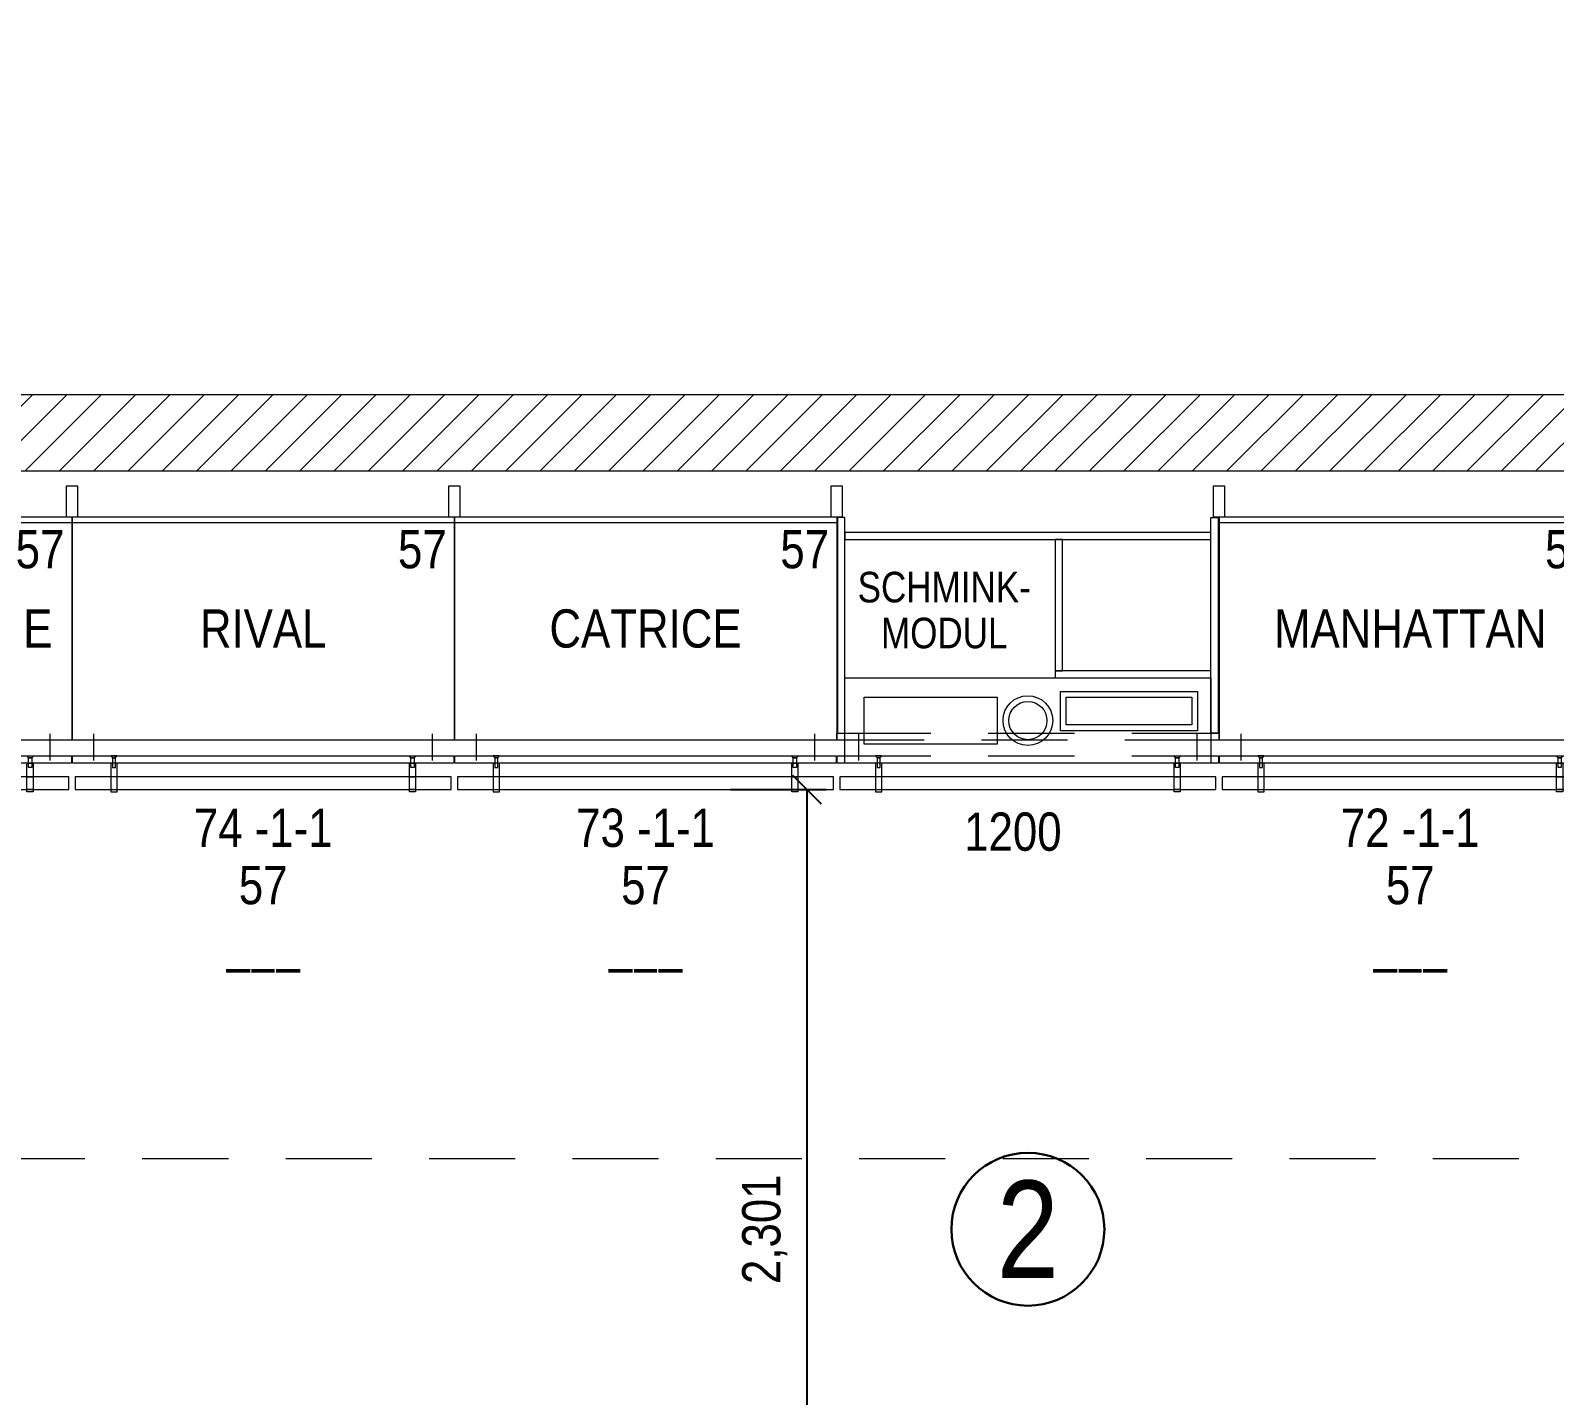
# Model space of a CAD drawing. Header units: millimetres. Extents: x 2027740 to 2136289, y -1533552 to -1491502.
# Drawn here: x 2074495 to 2078481, y -1499972 to -1496400 of the extents above; entities that cross this region are included whole.
import ezdxf
from ezdxf.enums import TextEntityAlignment as Align

# ---------------------------------------------------------------- set-up
doc = ezdxf.new("R2010")
doc.units = ezdxf.units.MM
doc.header["$MEASUREMENT"] = 0
for name, pattern in [('AUSGEZOGEN', [0]), ('DGN Style 2', [375.045563, 225.027338, -150.018225]), ('DGN Style 4', [5874.535883, 2935.433295, -1467.716648, 3.669292, -1467.716648])]:
    doc.linetypes.add(name, pattern=pattern)
for name, color, linetype, lineweight in [('01_Grundriss', 7, 'Continuous', 0), ('10_Einrichtung', 7, 'Continuous', 0), ('10_Einrichtung (Construction)', 7, 'Continuous', 0), ('11_Schraffur', 9, 'Continuous', 0), ('12_Deko', 7, 'Continuous', 0), ('20_Sortimentierung', 7, 'Continuous', 0), ('21_Modulnummer', 7, 'Continuous', 0), ('26_Deckenfries', 251, 'DGN Style 2', 13)]:
    doc.layers.add(name, color=color, linetype=linetype, lineweight=lineweight)
doc.layers.add('15_Flächen', color=6, linetype='Continuous', lineweight=0, plot=False)
doc.styles.add('Rossmann', font='ARIALN.TTF', dxfattribs={"height": 100})
doc.styles.add('Style-Arial Narrow', font='ARIALN.TTF')
doc.dimstyles.new('Rossmann', dxfattribs={"dimtxt": 100, "dimasz": 75, "dimexe": 50, "dimexo": 0.0625, "dimgap": 50, "dimtad": 1, "dimdec": 3, "dimlfac": 0.001, "dimzin": 3, "dimtxsty": 'Rossmann', "dimcen": 0, "dimadec": 3, "dimazin": 0, "dimtfac": 1, "dimtdec": 0, "dimtofl": 0, "dimtmove": 0, "dimatfit": 1, "dimfxl": 200, "dimfxlon": 1, "dimfrac": 2, "dimtolj": 1, "dimtzin": 3, "dimarcsym": 0})

# ---------------------------------------------------------------- blocks, each defined once
blk = doc.blocks.new('_Oblique')
at = {"color": 0, "linetype": 'ByBlock', "lineweight": -2}
blk.add_line((0.5, 0.5), (-0.5, -0.5), dxfattribs=at)
blk = doc.blocks.new('*D50')
at = {"layer": '10_Einrichtung', "color": 0, "linetype": 'ByBlock', "lineweight": -2, "transparency": 16777216}
for p, q in [((2076325.3, -1498386), (2076575.3, -1498386)), ((2076325.3, -1500687), (2076575.3, -1500687))]:
    blk.add_line(p, q, dxfattribs=at)
at = {"layer": '10_Einrichtung', "color": 0, "lineweight": -2, "transparency": 16777216}
blk.add_line((2076525.3, -1498386), (2076525.3, -1500687), dxfattribs=at)
at = {"layer": 'Defpoints', "color": 0, "lineweight": 0, "transparency": 16777216}
for p in [(2073535.6, -1498386), (2075398.2, -1500687), (2076525.3, -1500687)]:
    blk.add_point(p, dxfattribs=at)
at = {"layer": '10_Einrichtung', "color": 0, "lineweight": -2, "transparency": 16777216, "xscale": 75, "yscale": 75, "zscale": 75}
for p, rotation in [((2076525.3, -1498386), 90), ((2076525.3, -1500687), 270)]:
    blk.add_blockref('_Oblique', p, dxfattribs=dict(at, rotation=rotation))
at = {"layer": '10_Einrichtung', "color": 0, "transparency": 16777216, "insert": (2076415.2, -1499536.5), "char_height": 100, "attachment_point": 5, "rotation": 90, "style": 'Style-Arial Narrow'}
blk.add_mtext('\\A1;2,301', dxfattribs=at)
blk = doc.blocks.new('Schminkplatz T57')
at = {"layer": '10_Einrichtung', "color": 7, "linetype": 'Continuous', "lineweight": 0}
for p, q in [((-523.548, -317.8), (-523.548, -248.015)), ((361.452, -317.8), (361.452, -248.015))]:
    blk.add_line(p, q, dxfattribs=at)
at = {"layer": '10_Einrichtung', "color": 7, "linetype": 'Continuous', "lineweight": 0, "flags": 128}
for points in [[(-566.048, 400), (-596.048, 400), (-596.048, 320), (-566.048, 320)], [(433.952, 400), (403.952, 400), (403.952, 320), (433.952, 320)], [(3.952, -137), (362.452, -137), (362.452, -240), (3.952, -240)]]:
    blk.add_lwpolyline(points, close=True, dxfattribs=at)
at = {"layer": '10_Einrichtung', "color": 7, "lineweight": 0, "flags": 128}
for points in [[(-559.548, 318), (-578.548, 318), (-578.548, -246), (-559.548, -246)], [(397.452, 318), (416.452, 318), (416.452, -246), (397.452, -246)], [(-559.548, 260), (397.452, 260), (397.452, 279), (-559.548, 279)], [(9.452, 260), (-9.548, 260), (-9.548, -83), (9.452, -83)], [(-9.548, -102), (397.452, -102), (397.452, -83), (-9.548, -83)]]:
    blk.add_lwpolyline(points, close=True, dxfattribs=at)
at = {"layer": '10_Einrichtung', "color": 7, "linetype": 'Continuous', "lineweight": 13, "flags": 128}
for points in [[(-559.548, -102), (397.452, -102), (397.452, -325), (-559.548, -325)], [(-509.548, -152), (-161.048, -152), (-161.048, -275), (-509.548, -275)], [(18.952, -152), (347.452, -152), (347.452, -225), (18.952, -225)]]:
    blk.add_lwpolyline(points, close=True, dxfattribs=at)
for points in [[(-559.548, -265), (-580.548, -265), (-580.548, -246), (-559.548, -246)], [(-559.548, -325), (-579.798, -325), (-579.798, -306), (-559.548, -306)], [(397.452, -306), (417.702, -306), (417.702, -325), (397.452, -325)]]:
    blk.add_lwpolyline(points, dxfattribs=at)
at = {"layer": '10_Einrichtung', "color": 7, "linetype": 'DGN Style 2', "lineweight": 0, "flags": 128}
for points in [[(-559.548, -246), (397.452, -246)], [(397.452, -265), (-559.548, -265)], [(-559.548, -306), (397.452, -306)]]:
    blk.add_lwpolyline(points, dxfattribs=at)
at = {"layer": '10_Einrichtung', "color": 7, "linetype": 'Continuous', "lineweight": 0, "flags": 128}
blk.add_lwpolyline([(397.452, -246), (418.452, -246), (418.452, -265), (397.452, -265)], dxfattribs=at)
at = {"layer": '10_Einrichtung', "lineweight": 0, "ltscale": 0.01, "flags": 128}
for points in [[(-479.548, -306), (-475.548, -311), (-467.548, -311), (-463.548, -306)], [(-475.548, -311), (-475.548, -336), (-467.548, -336), (-467.548, -311)], [(317.452, -306), (313.452, -311), (305.452, -311), (301.452, -306)], [(313.452, -311), (313.452, -336), (305.452, -336), (305.452, -311)], [(-479.798, -325), (-479.798, -400), (-463.298, -400), (-463.298, -325)], [(317.702, -325), (317.702, -400), (301.202, -400), (301.202, -325)], [(-573.048, -394), (410.952, -394), (410.952, -360.3), (-573.048, -360.3)], [(-479.798, -360.3), (-479.798, -394), (-463.298, -394), (-463.298, -360.3)], [(317.702, -360.3), (317.702, -394), (301.202, -394), (301.202, -360.3)]]:
    blk.add_lwpolyline(points, close=True, dxfattribs=at)
at = {"layer": '10_Einrichtung', "color": 7, "linetype": 'Continuous', "lineweight": 0}
blk.add_circle((-81.048, -213.5), 65, dxfattribs=at)
at = {"layer": '10_Einrichtung', "color": 7, "linetype": 'Continuous', "lineweight": 13}
blk.add_circle((-81.048, -213.5), 50, dxfattribs=at)
at = {"layer": '10_Einrichtung', "color": 7, "linetype": 'DGN Style 4', "lineweight": 13, "insert": (-299.804, 75.167), "char_height": 80, "attachment_point": 5, "line_spacing_factor": 0.9, "style": 'Rossmann'}
blk.add_mtext('SCHMINK-\\PMODUL', dxfattribs=at)
blk = doc.blocks.new('T57SM')
at = {"layer": '10_Einrichtung', "color": 7, "lineweight": 0}
blk.add_blockref('Schminkplatz T57', (-419, -360), dxfattribs=at)
at = {"layer": '10_Einrichtung', "color": 7, "linetype": 'Continuous', "lineweight": 0, "style": 'Rossmann'}
blk.add_attdef('T57SM_0', text='', height=100, dxfattribs=at).set_placement((-539.2, -864), align=Align.MIDDLE_CENTER)
blk = doc.blocks.new('Theke_57_5')
at = {"layer": '10_Einrichtung', "color": 7, "linetype": 'Continuous', "lineweight": 0}
for p, q in [((-500, 305), (500, 305)), ((-442.5, -317.8), (-442.5, -248.02)), ((442.5, -317.8), (442.5, -248.02))]:
    blk.add_line(p, q, dxfattribs=at)
at = {"layer": '10_Einrichtung', "color": 7, "linetype": 'Continuous', "lineweight": 0, "flags": 128}
for points in [[(-485, 400), (-515, 400), (-515, 320), (-485, 320)], [(515, 400), (485, 400), (485, 320), (515, 320)], [(-500, 320), (500, 320), (500, -265), (-500, -265)]]:
    blk.add_lwpolyline(points, close=True, dxfattribs=at)
at = {"layer": '10_Einrichtung', "color": 7, "linetype": 'Continuous', "lineweight": 13, "flags": 128}
blk.add_lwpolyline([(498.75, -325), (-498.75, -325), (-498.75, -306), (498.75, -306)], close=True, dxfattribs=at)
at = {"layer": '10_Einrichtung', "lineweight": 0, "ltscale": 0.01, "flags": 128}
for points in [[(-398.5, -306), (-394.5, -311), (-386.5, -311), (-382.5, -306)], [(-394.5, -311), (-394.5, -336), (-386.5, -336), (-386.5, -311)], [(398.5, -306), (394.5, -311), (386.5, -311), (382.5, -306)], [(394.5, -311), (394.5, -336), (386.5, -336), (386.5, -311)], [(-398.75, -325), (-398.75, -400), (-382.25, -400), (-382.25, -325)], [(398.75, -325), (398.75, -400), (382.25, -400), (382.25, -325)], [(-492, -394), (492, -394), (492, -360.3), (-492, -360.3)], [(-398.75, -360.3), (-398.75, -394), (-382.25, -394), (-382.25, -360.3)], [(398.75, -360.3), (398.75, -394), (382.25, -394), (382.25, -360.3)]]:
    blk.add_lwpolyline(points, close=True, dxfattribs=at)
at = {"layer": '10_Einrichtung (Construction)', "color": 5, "linetype": 'Continuous', "lineweight": 0}
blk.add_line((-500, 320), (500, 320), dxfattribs=at)
at = {"layer": '10_Einrichtung (Construction)', "color": 3, "linetype": 'Continuous', "lineweight": 0}
for p, q in [((-500, 320), (-500, -265)), ((500, 320), (500, -265))]:
    blk.add_line(p, q, dxfattribs=at)
blk = doc.blocks.new('T57m_4')
at = {"layer": '10_Einrichtung', "color": 7, "linetype": 'Continuous', "lineweight": 0}
blk.add_blockref('Theke_57_5', (-500, -360), dxfattribs=at)
at = {"layer": '10_Einrichtung', "color": 7, "linetype": 'Continuous', "lineweight": 0, "style": 'Style-Arial Narrow'}
blk.add_text('57', height=100, dxfattribs=at).set_placement((-20, -75), align=Align.TOP_RIGHT)
at = {"layer": '20_Sortimentierung', "color": 7, "linetype": 'Continuous', "lineweight": 0, "style": 'Style-Arial Narrow'}
blk.add_attdef('T57m_4_0', text='', height=100, dxfattribs=at).set_placement((-500, -332.5), align=Align.MIDDLE_CENTER)
at = {"layer": '21_Modulnummer', "color": 7, "linetype": 'Continuous', "lineweight": 0, "insert": (-500, -804), "char_height": 100, "attachment_point": 2, "line_spacing_factor": 0.6, "style": 'Style-Arial Narrow'}
blk.add_mtext('72 -1-1', dxfattribs=at)
at = {"layer": '21_Modulnummer', "color": 251, "linetype": 'Continuous', "lineweight": 0, "style": 'Style-Arial Narrow'}
blk.add_attdef('T57m_4_0', text='', height=100, dxfattribs=at).set_placement((-500, -954), align=Align.TOP_CENTER)
at = {"layer": '21_Modulnummer', "color": 5, "linetype": 'Continuous', "lineweight": 0, "style": 'Style-Arial Narrow'}
blk.add_attdef('T57m_4_0', text='', height=100, dxfattribs=at).set_placement((-500, -1104), align=Align.TOP_CENTER)
blk = doc.blocks.new('Theke_57_6')
at = {"layer": '10_Einrichtung', "color": 7, "linetype": 'Continuous', "lineweight": 0}
for p, q in [((-500, 305), (500, 305)), ((-442.5, -317.8), (-442.5, -248.02)), ((442.5, -317.8), (442.5, -248.02))]:
    blk.add_line(p, q, dxfattribs=at)
at = {"layer": '10_Einrichtung', "color": 7, "linetype": 'Continuous', "lineweight": 0, "flags": 128}
for points in [[(-485, 400), (-515, 400), (-515, 320), (-485, 320)], [(515, 400), (485, 400), (485, 320), (515, 320)], [(-500, 320), (500, 320), (500, -265), (-500, -265)]]:
    blk.add_lwpolyline(points, close=True, dxfattribs=at)
at = {"layer": '10_Einrichtung', "color": 7, "linetype": 'Continuous', "lineweight": 13, "flags": 128}
blk.add_lwpolyline([(498.75, -325), (-498.75, -325), (-498.75, -306), (498.75, -306)], close=True, dxfattribs=at)
at = {"layer": '10_Einrichtung', "lineweight": 0, "ltscale": 0.01, "flags": 128}
for points in [[(-398.5, -306), (-394.5, -311), (-386.5, -311), (-382.5, -306)], [(-394.5, -311), (-394.5, -336), (-386.5, -336), (-386.5, -311)], [(398.5, -306), (394.5, -311), (386.5, -311), (382.5, -306)], [(394.5, -311), (394.5, -336), (386.5, -336), (386.5, -311)], [(-398.75, -325), (-398.75, -400), (-382.25, -400), (-382.25, -325)], [(398.75, -325), (398.75, -400), (382.25, -400), (382.25, -325)], [(-492, -394), (492, -394), (492, -360.3), (-492, -360.3)], [(-398.75, -360.3), (-398.75, -394), (-382.25, -394), (-382.25, -360.3)], [(398.75, -360.3), (398.75, -394), (382.25, -394), (382.25, -360.3)]]:
    blk.add_lwpolyline(points, close=True, dxfattribs=at)
at = {"layer": '10_Einrichtung (Construction)', "color": 5, "linetype": 'Continuous', "lineweight": 0}
blk.add_line((-500, 320), (500, 320), dxfattribs=at)
at = {"layer": '10_Einrichtung (Construction)', "color": 3, "linetype": 'Continuous', "lineweight": 0}
for p, q in [((-500, 320), (-500, -265)), ((500, 320), (500, -265))]:
    blk.add_line(p, q, dxfattribs=at)
blk = doc.blocks.new('T57m_5')
at = {"layer": '10_Einrichtung', "color": 7, "linetype": 'Continuous', "lineweight": 0}
blk.add_blockref('Theke_57_6', (-500, -360), dxfattribs=at)
at = {"layer": '10_Einrichtung', "color": 7, "linetype": 'Continuous', "lineweight": 0, "style": 'Style-Arial Narrow'}
blk.add_text('57', height=100, dxfattribs=at).set_placement((-20, -75), align=Align.TOP_RIGHT)
at = {"layer": '20_Sortimentierung', "color": 7, "linetype": 'Continuous', "lineweight": 0, "style": 'Style-Arial Narrow'}
blk.add_attdef('T57m_5_0', text='', height=100, dxfattribs=at).set_placement((-500, -332.5), align=Align.MIDDLE_CENTER)
at = {"layer": '21_Modulnummer', "color": 7, "linetype": 'Continuous', "lineweight": 0, "insert": (-500, -804), "char_height": 100, "attachment_point": 2, "line_spacing_factor": 0.6, "style": 'Style-Arial Narrow'}
blk.add_mtext('73 -1-1', dxfattribs=at)
at = {"layer": '21_Modulnummer', "color": 251, "linetype": 'Continuous', "lineweight": 0, "style": 'Style-Arial Narrow'}
blk.add_attdef('T57m_5_0', text='', height=100, dxfattribs=at).set_placement((-500, -954), align=Align.TOP_CENTER)
at = {"layer": '21_Modulnummer', "color": 5, "linetype": 'Continuous', "lineweight": 0, "style": 'Style-Arial Narrow'}
blk.add_attdef('T57m_5_0', text='', height=100, dxfattribs=at).set_placement((-500, -1104), align=Align.TOP_CENTER)
blk = doc.blocks.new('Theke_57_7')
at = {"layer": '10_Einrichtung', "color": 7, "linetype": 'Continuous', "lineweight": 0}
for p, q in [((-500, 305), (500, 305)), ((-442.5, -317.8), (-442.5, -248.02)), ((442.5, -317.8), (442.5, -248.02))]:
    blk.add_line(p, q, dxfattribs=at)
at = {"layer": '10_Einrichtung', "color": 7, "linetype": 'Continuous', "lineweight": 0, "flags": 128}
for points in [[(-485, 400), (-515, 400), (-515, 320), (-485, 320)], [(515, 400), (485, 400), (485, 320), (515, 320)], [(-500, 320), (500, 320), (500, -265), (-500, -265)]]:
    blk.add_lwpolyline(points, close=True, dxfattribs=at)
at = {"layer": '10_Einrichtung', "color": 7, "linetype": 'Continuous', "lineweight": 13, "flags": 128}
blk.add_lwpolyline([(498.75, -325), (-498.75, -325), (-498.75, -306), (498.75, -306)], close=True, dxfattribs=at)
at = {"layer": '10_Einrichtung', "lineweight": 0, "ltscale": 0.01, "flags": 128}
for points in [[(-398.5, -306), (-394.5, -311), (-386.5, -311), (-382.5, -306)], [(-394.5, -311), (-394.5, -336), (-386.5, -336), (-386.5, -311)], [(398.5, -306), (394.5, -311), (386.5, -311), (382.5, -306)], [(394.5, -311), (394.5, -336), (386.5, -336), (386.5, -311)], [(-398.75, -325), (-398.75, -400), (-382.25, -400), (-382.25, -325)], [(398.75, -325), (398.75, -400), (382.25, -400), (382.25, -325)], [(-492, -394), (492, -394), (492, -360.3), (-492, -360.3)], [(-398.75, -360.3), (-398.75, -394), (-382.25, -394), (-382.25, -360.3)], [(398.75, -360.3), (398.75, -394), (382.25, -394), (382.25, -360.3)]]:
    blk.add_lwpolyline(points, close=True, dxfattribs=at)
at = {"layer": '10_Einrichtung (Construction)', "color": 5, "linetype": 'Continuous', "lineweight": 0}
blk.add_line((-500, 320), (500, 320), dxfattribs=at)
at = {"layer": '10_Einrichtung (Construction)', "color": 3, "linetype": 'Continuous', "lineweight": 0}
for p, q in [((-500, 320), (-500, -265)), ((500, 320), (500, -265))]:
    blk.add_line(p, q, dxfattribs=at)
blk = doc.blocks.new('T57m_6')
at = {"layer": '10_Einrichtung', "color": 7, "linetype": 'Continuous', "lineweight": 0}
blk.add_blockref('Theke_57_7', (-500, -360), dxfattribs=at)
at = {"layer": '10_Einrichtung', "color": 7, "linetype": 'Continuous', "lineweight": 0, "style": 'Style-Arial Narrow'}
blk.add_text('57', height=100, dxfattribs=at).set_placement((-20, -75), align=Align.TOP_RIGHT)
at = {"layer": '20_Sortimentierung', "color": 7, "linetype": 'Continuous', "lineweight": 0, "style": 'Style-Arial Narrow'}
blk.add_attdef('T57m_6_0', text='', height=100, dxfattribs=at).set_placement((-500, -332.5), align=Align.MIDDLE_CENTER)
at = {"layer": '21_Modulnummer', "color": 7, "linetype": 'Continuous', "lineweight": 0, "insert": (-500, -804), "char_height": 100, "attachment_point": 2, "line_spacing_factor": 0.6, "style": 'Style-Arial Narrow'}
blk.add_mtext('74 -1-1', dxfattribs=at)
at = {"layer": '21_Modulnummer', "color": 251, "linetype": 'Continuous', "lineweight": 0, "style": 'Style-Arial Narrow'}
blk.add_attdef('T57m_6_0', text='', height=100, dxfattribs=at).set_placement((-500, -954), align=Align.TOP_CENTER)
at = {"layer": '21_Modulnummer', "color": 5, "linetype": 'Continuous', "lineweight": 0, "style": 'Style-Arial Narrow'}
blk.add_attdef('T57m_6_0', text='', height=100, dxfattribs=at).set_placement((-500, -1104), align=Align.TOP_CENTER)
blk = doc.blocks.new('Theke_57_10')
at = {"layer": '10_Einrichtung', "color": 7, "linetype": 'Continuous', "lineweight": 0}
for p, q in [((-500, 305), (500, 305)), ((-442.5, -317.8), (-442.5, -248.02)), ((442.5, -317.8), (442.5, -248.02))]:
    blk.add_line(p, q, dxfattribs=at)
at = {"layer": '10_Einrichtung', "color": 7, "linetype": 'Continuous', "lineweight": 0, "flags": 128}
for points in [[(-485, 400), (-515, 400), (-515, 320), (-485, 320)], [(515, 400), (485, 400), (485, 320), (515, 320)], [(-500, 320), (500, 320), (500, -265), (-500, -265)]]:
    blk.add_lwpolyline(points, close=True, dxfattribs=at)
at = {"layer": '10_Einrichtung', "color": 7, "linetype": 'Continuous', "lineweight": 13, "flags": 128}
blk.add_lwpolyline([(498.75, -325), (-498.75, -325), (-498.75, -306), (498.75, -306)], close=True, dxfattribs=at)
at = {"layer": '10_Einrichtung', "lineweight": 0, "ltscale": 0.01, "flags": 128}
for points in [[(-398.5, -306), (-394.5, -311), (-386.5, -311), (-382.5, -306)], [(-394.5, -311), (-394.5, -336), (-386.5, -336), (-386.5, -311)], [(398.5, -306), (394.5, -311), (386.5, -311), (382.5, -306)], [(394.5, -311), (394.5, -336), (386.5, -336), (386.5, -311)], [(-398.75, -325), (-398.75, -400), (-382.25, -400), (-382.25, -325)], [(398.75, -325), (398.75, -400), (382.25, -400), (382.25, -325)], [(-492, -394), (492, -394), (492, -360.3), (-492, -360.3)], [(-398.75, -360.3), (-398.75, -394), (-382.25, -394), (-382.25, -360.3)], [(398.75, -360.3), (398.75, -394), (382.25, -394), (382.25, -360.3)]]:
    blk.add_lwpolyline(points, close=True, dxfattribs=at)
at = {"layer": '10_Einrichtung (Construction)', "color": 5, "linetype": 'Continuous', "lineweight": 0}
blk.add_line((-500, 320), (500, 320), dxfattribs=at)
at = {"layer": '10_Einrichtung (Construction)', "color": 3, "linetype": 'Continuous', "lineweight": 0}
for p, q in [((-500, 320), (-500, -265)), ((500, 320), (500, -265))]:
    blk.add_line(p, q, dxfattribs=at)
blk = doc.blocks.new('T57m_9')
at = {"layer": '10_Einrichtung', "color": 7, "linetype": 'Continuous', "lineweight": 0}
blk.add_blockref('Theke_57_10', (-500, -360), dxfattribs=at)
at = {"layer": '10_Einrichtung', "color": 7, "linetype": 'Continuous', "lineweight": 0, "style": 'Style-Arial Narrow'}
blk.add_text('57', height=100, dxfattribs=at).set_placement((-20, -75), align=Align.TOP_RIGHT)
at = {"layer": '20_Sortimentierung', "color": 7, "linetype": 'Continuous', "lineweight": 0, "style": 'Style-Arial Narrow'}
blk.add_attdef('T57m_9_0', text='', height=100, dxfattribs=at).set_placement((-500, -332.5), align=Align.MIDDLE_CENTER)
at = {"layer": '21_Modulnummer', "color": 7, "linetype": 'Continuous', "lineweight": 0, "insert": (-500, -804), "char_height": 100, "attachment_point": 2, "line_spacing_factor": 0.6, "style": 'Style-Arial Narrow'}
blk.add_mtext('99 -1-1', dxfattribs=at)
at = {"layer": '21_Modulnummer', "color": 251, "linetype": 'Continuous', "lineweight": 0, "style": 'Style-Arial Narrow'}
blk.add_attdef('T57m_9_0', text='', height=100, dxfattribs=at).set_placement((-500, -954), align=Align.TOP_CENTER)
at = {"layer": '21_Modulnummer', "color": 5, "linetype": 'Continuous', "lineweight": 0, "style": 'Style-Arial Narrow'}
blk.add_attdef('T57m_9_0', text='', height=100, dxfattribs=at).set_placement((-500, -1104), align=Align.TOP_CENTER)

msp = doc.modelspace()

# ---------------------------------------------------------------- hatches: boundary and pattern name
at = {"layer": '11_Schraffur', "linetype": 'AUSGEZOGEN', "ltscale": 10}
h = msp.add_hatch(dxfattribs=at)
h.set_pattern_fill('ANSI31', color=256, pattern_type=2)
h.set_pattern_definition([(45, (1922705.07, -1372376.47), (-44.90128, 44.90128), [])])
h.paths.add_polyline_path([(2063620.1004, -1505471.2292), (2063500.1335, -1497552.0007), (2086188.2347, -1497552.0007), (2086188.2347, -1498737.0007), (2094348.2347, -1498737.0007), (2094490.7314, -1497787.6353), (2108337.2777, -1497675.5442), (2108338.0062, -1497765.5413), (2109275.4151, -1497757.9527), (2109524.0236, -1496484.4712), (2109043.1931, -1496399.6878), (2108833.9511, -1497471.517), (2094318.3019, -1497589.0246), (2094176.0137, -1498537.0007), (2086388.2347, -1498537.0007), (2086388.2347, -1497352.0007), (2063217.0716, -1497352.0007), (2063340.1325, -1505475.4704)], flags=17)

# ---------------------------------------------------------------- linework, layer by layer
at = {"layer": '01_Grundriss', "linetype": 'AUSGEZOGEN', "ltscale": 10}
for p, q in [((2063217.0716, -1497352.0007), (2086388.2347, -1497352.0007)), ((2063500.1335, -1497552.0007), (2086188.2347, -1497552.0007))]:
    msp.add_line(p, q, dxfattribs=at)
at = {"layer": '12_Deko', "color": 6, "lineweight": 30}
msp.add_circle((2077103.2363, -1499536.5007), 200, dxfattribs=at)
at = {"layer": '15_Flächen', "linetype": 'AUSGEZOGEN', "ltscale": 10, "flags": 128}
msp.add_lwpolyline([(2063518.2363, -1498747.0007), (2069416.2347, -1498747.0007), (2069416.2347, -1497552.0007), (2086188.2347, -1497552.0007), (2086188.2347, -1498737.0007), (2094348.2347, -1498737.0007), (2094490.7314, -1497787.6353), (2108337.2777, -1497675.5442), (2108338.0062, -1497765.5413), (2109517.9676, -1497755.9892), (2109508.3603, -1497805.0575), (2109547.615, -1497812.7433), (2108805.7428, -1501601.7995), (2108766.4882, -1501594.1137), (2108756.8809, -1501643.182), (2107891.7578, -1501473.7966), (2107780.5881, -1502052.9736), (2107765.8571, -1502050.146), (2107762.6687, -1502066.757), (2107762.6687, -1502066.757), (2107551.5231, -1502026.2288), (2107517.1505, -1502019.6312), (2107517.1505, -1502019.6312), (2106749.1698, -1501872.2218), (2106546.6419, -1502927.3614), (2106495.5741, -1502917.5593), (2106064.4675, -1505163.5593), (2106115.5353, -1505173.3614), (2105970.73, -1505927.7748), (2105970.73, -1505927.7748), (2105970.73, -1505927.7748), (2105970.73, -1505927.7748), (2105925.3788, -1506164.0476), (2106938.8777, -1506358.5828), (2106935.6894, -1506375.1937), (2106950.4205, -1506378.0213), (2106843.9162, -1506932.8923), (2107683.5883, -1507094.0624), (2107674.1631, -1507143.1661), (2107713.446, -1507150.7062), (2107014.288, -1510793.2134), (2106975.0051, -1510785.6733), (2106965.5799, -1510834.777), (2106437.4116, -1510724.1616), (2106384.1156, -1510978.6405), (2100740.5785, -1509934.0344), (2100598.6456, -1510756.8831), (2092446.7045, -1510980.2262), (2092417.4768, -1511217.0547), (2092428.2323, -1511218.3821), (2092261.6635, -1512398.2829), (2091681.6913, -1512316.4071), (2091593.672, -1512918.1904), (2086495.8059, -1512012.1881), (2085680.4686, -1517269.6664), (2081425.2555, -1516914.6143), (2082017.1994, -1514073.6274), (2081723.5068, -1514012.434), (2081595.0066, -1514629.1601), (2063839.6788, -1514684.447), (2063626.0077, -1505861.1845), (2063730.9957, -1505861.1845), (2063725.0883, -1505469.6388), (2063620.1004, -1505471.2292)], close=True, dxfattribs=at)
at = {"layer": '26_Deckenfries'}
msp.add_line((2084388.2347, -1499352.0007), (2071216.2347, -1499352.0007), dxfattribs=at)

# ---------------------------------------------------------------- block references
at = {"layer": '10_Einrichtung'}
msp.add_blockref('T57SM', (2077603.2363, -1497632.0007), dxfattribs=at).add_auto_attribs({'T57SM_0': '1200'})
at = {"layer": '20_Sortimentierung', "color": 7, "linetype": 'Continuous', "lineweight": 0}
ref = msp.add_blockref('T57m_9', (2074603.2363, -1497632.0007), dxfattribs=at)
ref.add_attrib('T57m_9_0', 'RIVAL_loves_ME', dxfattribs={"color": 7, "linetype": 'Continuous', "lineweight": 0, "height": 100, "style": 'Style-Arial Narrow'}).set_placement((2074103.2363, -1497964.5007), align=Align.MIDDLE_CENTER)
ref.add_attrib('T57m_9_0', '57', dxfattribs={"layer": '21_Modulnummer', "color": 251, "linetype": 'Continuous', "lineweight": 0, "height": 100, "style": 'Style-Arial Narrow'}).set_placement((2074103.2363, -1498586.0007), align=Align.TOP_CENTER)
ref.add_attrib('T57m_9_0', '___', dxfattribs={"layer": '21_Modulnummer', "color": 5, "linetype": 'Continuous', "lineweight": 0, "height": 100, "style": 'Style-Arial Narrow'}).set_placement((2074103.2363, -1498736.0007), align=Align.TOP_CENTER)
ref = msp.add_blockref('T57m_6', (2075603.2363, -1497632.0007), dxfattribs=at)
ref.add_attrib('T57m_6_0', 'RIVAL', dxfattribs={"color": 7, "linetype": 'Continuous', "lineweight": 0, "height": 100, "style": 'Style-Arial Narrow'}).set_placement((2075103.2363, -1497964.5007), align=Align.MIDDLE_CENTER)
ref.add_attrib('T57m_6_0', '57', dxfattribs={"layer": '21_Modulnummer', "color": 251, "linetype": 'Continuous', "lineweight": 0, "height": 100, "style": 'Style-Arial Narrow'}).set_placement((2075103.2363, -1498586.0007), align=Align.TOP_CENTER)
ref.add_attrib('T57m_6_0', '___', dxfattribs={"layer": '21_Modulnummer', "color": 5, "linetype": 'Continuous', "lineweight": 0, "height": 100, "style": 'Style-Arial Narrow'}).set_placement((2075103.2363, -1498736.0007), align=Align.TOP_CENTER)
ref = msp.add_blockref('T57m_5', (2076603.2363, -1497632.0007), dxfattribs=at)
ref.add_attrib('T57m_5_0', 'CATRICE', dxfattribs={"color": 7, "linetype": 'Continuous', "lineweight": 0, "height": 100, "style": 'Style-Arial Narrow'}).set_placement((2076103.2363, -1497964.5007), align=Align.MIDDLE_CENTER)
ref.add_attrib('T57m_5_0', '57', dxfattribs={"layer": '21_Modulnummer', "color": 251, "linetype": 'Continuous', "lineweight": 0, "height": 100, "style": 'Style-Arial Narrow'}).set_placement((2076103.2363, -1498586.0007), align=Align.TOP_CENTER)
ref.add_attrib('T57m_5_0', '___', dxfattribs={"layer": '21_Modulnummer', "color": 5, "linetype": 'Continuous', "lineweight": 0, "height": 100, "style": 'Style-Arial Narrow'}).set_placement((2076103.2363, -1498736.0007), align=Align.TOP_CENTER)
ref = msp.add_blockref('T57m_4', (2078603.2363, -1497632.0007), dxfattribs=at)
ref.add_attrib('T57m_4_0', 'MANHATTAN', dxfattribs={"color": 7, "linetype": 'Continuous', "lineweight": 0, "height": 100, "style": 'Style-Arial Narrow'}).set_placement((2078103.2363, -1497964.5007), align=Align.MIDDLE_CENTER)
ref.add_attrib('T57m_4_0', '57', dxfattribs={"layer": '21_Modulnummer', "color": 251, "linetype": 'Continuous', "lineweight": 0, "height": 100, "style": 'Style-Arial Narrow'}).set_placement((2078103.2363, -1498586.0007), align=Align.TOP_CENTER)
ref.add_attrib('T57m_4_0', '___', dxfattribs={"layer": '21_Modulnummer', "color": 5, "linetype": 'Continuous', "lineweight": 0, "height": 100, "style": 'Style-Arial Narrow'}).set_placement((2078103.2363, -1498736.0007), align=Align.TOP_CENTER)

# ---------------------------------------------------------------- texts
at = {"layer": '12_Deko', "color": 6, "lineweight": 30, "style": 'Style-Arial Narrow'}
msp.add_text('2', height=254.5455, dxfattribs=at).set_placement((2077103.2363, -1499536.5007), align=Align.MIDDLE_CENTER)

# ---------------------------------------------------------------- dimensions: what is measured, and where the dimension line sits
at = {"layer": '10_Einrichtung'}
dim = msp.add_linear_dim(base=(2076525.3204, -1500687.0007), p1=(2073535.5701, -1498386.0007), p2=(2075398.2363, -1500687.0007), angle=270, dimstyle='Rossmann', override={"dimtxsty": 'Style-Arial Narrow', "dimblk": 'Oblique', "dimtdec": 3}, dxfattribs=at)
dim.commit()
dim.dimension.update_dxf_attribs({"geometry": '*D50', "text_midpoint": (2076415.2249, -1499536.5007)})

doc.saveas('drawing.dxf')
